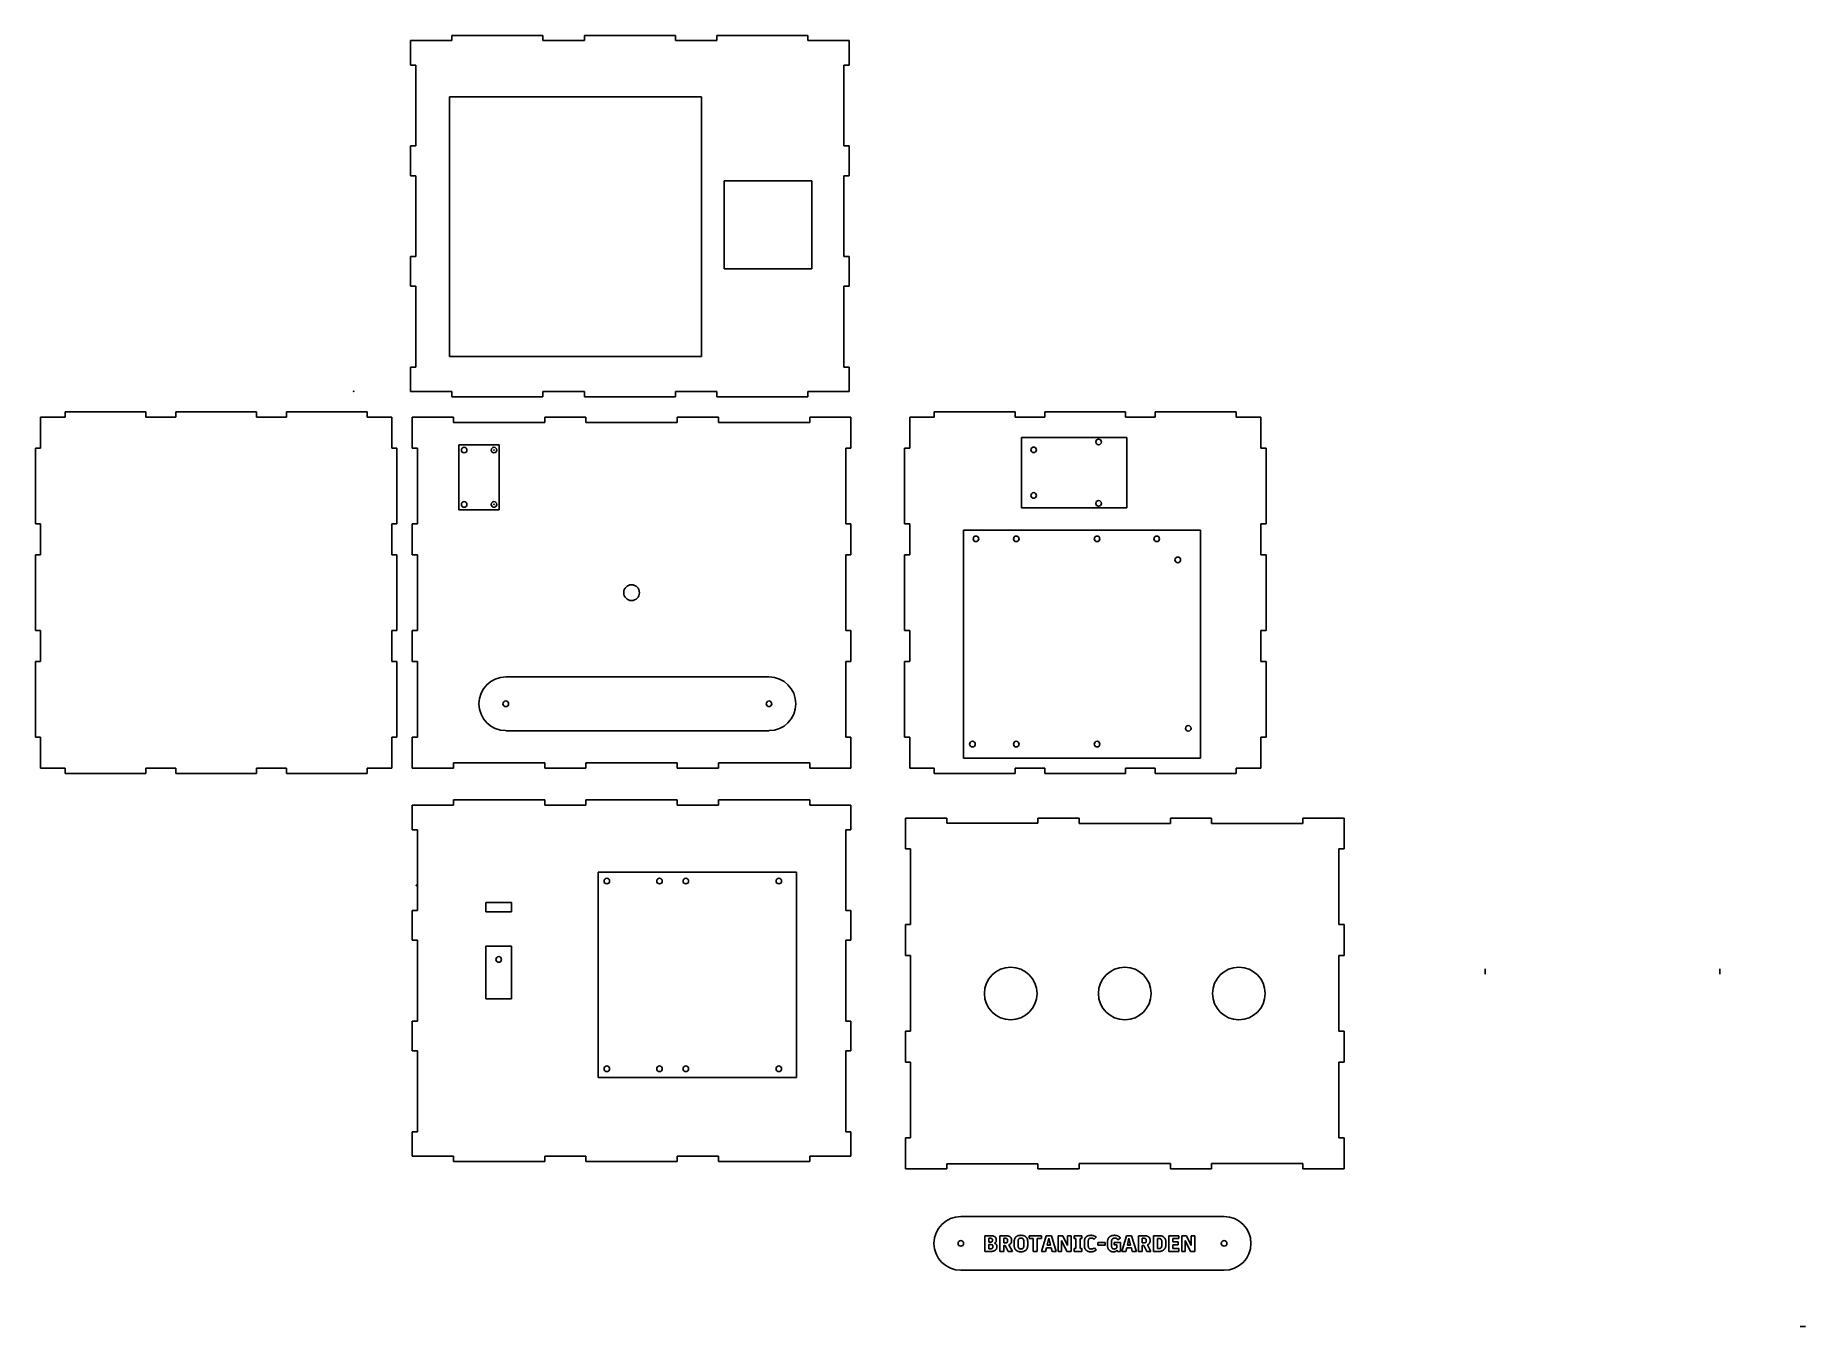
# Model space of a CAD drawing. Header units: millimetres. Extents: x -181 to 827, y -533 to 203.
import ezdxf

# ---------------------------------------------------------------- set-up
doc = ezdxf.new("R2010")
doc.units = ezdxf.units.MM
doc.header["$MEASUREMENT"] = 0
for name, color, linetype in [('full_view_2D v1_back', 7, 'Continuous'), ('full_view_2D v1_bottom', 7, 'Continuous'), ('full_view_2D v1_bottom v3_Sketch1', 7, 'Continuous'), ('full_view_2D v1_side', 7, 'Continuous'), ('full_view_2D v1_Sketch6', 7, 'Continuous'), ('full_view_2D v1_Sketch7', 7, 'Continuous'), ('full_view_2D v1_top', 7, 'Continuous')]:
    doc.layers.add(name, color=color, linetype=linetype)

msp = doc.modelspace()

# ---------------------------------------------------------------- linework, layer by layer
at = {"layer": 'full_view_2D v1_back'}
for p, q in [((33.4, -235.8), (33.4, -249.8)), ((57, -235.8), (33.4, -235.8)), ((36.4, -235.8), (36.4, -235.8)), ((57, -235.8), (57, -232.8)), ((57, -232.8), (108.9, -232.8)), ((108.9, -232.8), (108.9, -235.8)), ((108.9, -235.8), (132.4, -235.8)), ((132.4, -235.8), (132.4, -232.8)), ((132.4, -232.8), (184.4, -232.8)), ((184.4, -232.8), (184.4, -235.8)), ((184.4, -235.8), (207.9, -235.8)), ((207.9, -235.8), (207.9, -232.8)), ((207.9, -232.8), (259.9, -232.8)), ((259.9, -232.8), (259.9, -235.8)), ((259.9, -235.8), (283.4, -235.8)), ((283.4, -235.8), (283.4, -249.8)), ((33.4, -249.8), (36.4, -249.8)), ((36.4, -249.8), (36.4, -295.8)), ((283.4, -249.8), (280.4, -249.8)), ((283.4, -249.8), (280.4, -249.8)), ((280.4, -249.8), (280.4, -295.8)), ((139.3, -274), (252.3, -274)), ((139.3, -274), (144.3, -274)), ((139.3, -391), (139.3, -274)), ((139.3, -279), (139.3, -274)), ((252.3, -274), (252.3, -391)), ((75.4, -291.2), (89.9, -291.2)), ((75.4, -296.6), (75.4, -291.2)), ((89.9, -291.2), (89.9, -296.6)), ((36.4, -295.8), (33.4, -295.8)), ((33.4, -312.8), (33.4, -295.8)), ((89.9, -296.6), (75.4, -296.6)), ((280.4, -295.8), (283.4, -295.8)), ((283.4, -312.8), (283.4, -295.8)), ((33.4, -312.8), (36.4, -312.8)), ((36.4, -312.8), (36.4, -358.8)), ((75.4, -316.2), (89.9, -316.2)), ((75.4, -346.2), (75.4, -316.2)), ((89.9, -316.2), (89.9, -346.2)), ((283.4, -312.8), (280.4, -312.8)), ((280.4, -312.8), (280.4, -358.8)), ((644.7, -332), (644.7, -329)), ((778.4, -332), (778.4, -329)), ((89.9, -346.2), (75.4, -346.2)), ((36.4, -358.8), (33.4, -358.8)), ((33.4, -375.8), (33.4, -358.8)), ((280.4, -358.8), (283.4, -358.8)), ((283.4, -375.8), (283.4, -358.8)), ((33.4, -375.8), (36.4, -375.8)), ((36.4, -375.8), (36.4, -421.9)), ((280.4, -375.8), (280.4, -421.9)), ((283.4, -375.8), (280.4, -375.8)), ((252.3, -391), (139.3, -391)), ((36.4, -421.9), (33.4, -421.9)), ((33.4, -435.8), (33.4, -421.9)), ((280.4, -421.9), (283.4, -421.9)), ((283.4, -435.8), (283.4, -421.9)), ((33.4, -435.8), (57, -435.8)), ((57, -435.8), (57, -438.8)), ((57, -438.8), (108.9, -438.8)), ((108.9, -438.8), (108.9, -435.8)), ((108.9, -435.8), (132.4, -435.8)), ((132.4, -435.8), (132.4, -438.8)), ((132.4, -438.8), (184.4, -438.8)), ((184.4, -435.8), (207.9, -435.8)), ((184.4, -438.8), (184.4, -435.8)), ((207.9, -435.8), (207.9, -438.8)), ((207.9, -438.8), (259.9, -438.8)), ((259.9, -438.8), (259.9, -435.8)), ((259.9, -435.8), (283.4, -435.8)), ((827.3, -532.9), (824.3, -532.9))]:
    msp.add_line(p, q, dxfattribs=at)
for centre in [(144.3, -279), (174.3, -279), (189.3, -279), (242.3, -279), (82.7, -323.7), (144.3, -386), (174.3, -386), (189.3, -386), (242.3, -386)]:
    msp.add_circle(centre, 1.6, dxfattribs=at)
msp.add_point((0, 0), dxfattribs=at)
at = {"layer": 'full_view_2D v1_bottom'}
for p, q in [((314.4, -260.7), (314.4, -243.1)), ((314.4, -243.1), (338, -243.1)), ((338, -246.1), (338, -243.1)), ((389.9, -246.1), (338, -246.1)), ((389.9, -243.1), (389.9, -246.1)), ((389.9, -243.1), (413.4, -243.1)), ((413.4, -246.2), (413.4, -243.1)), ((465.4, -246.2), (413.4, -246.2)), ((465.4, -243.1), (465.4, -246.2)), ((465.4, -243.1), (488.9, -243.1)), ((488.9, -246.2), (488.9, -243.1)), ((540.9, -246.2), (488.9, -246.2)), ((540.9, -243.1), (540.9, -246.2)), ((540.9, -243.1), (562.9, -243.1)), ((562.9, -243.1), (564.4, -243.1)), ((564.4, -243.1), (564.4, -260.7)), ((314.4, -260.7), (317.4, -260.7)), ((317.4, -260.7), (317.4, -303.8)), ((561.4, -260.7), (561.4, -303.8)), ((564.4, -260.7), (561.4, -260.7)), ((317.4, -303.8), (314.4, -303.8)), ((314.4, -321.5), (314.4, -303.8)), ((561.4, -303.8), (564.4, -303.8)), ((564.4, -303.8), (564.4, -321.5)), ((314.4, -321.5), (317.4, -321.5)), ((317.4, -321.5), (317.4, -364.6)), ((561.4, -321.5), (561.4, -364.6)), ((564.4, -321.5), (561.4, -321.5)), ((317.4, -364.6), (314.4, -364.6)), ((314.4, -382.3), (314.4, -364.6)), ((561.4, -364.6), (564.4, -364.6)), ((564.4, -364.6), (564.4, -382.3)), ((314.4, -382.3), (317.4, -382.3)), ((317.4, -382.3), (317.4, -425.4)), ((564.4, -382.3), (561.4, -382.3)), ((561.4, -382.3), (561.4, -425.4)), ((317.4, -425.4), (314.4, -425.4)), ((314.4, -441.6), (314.4, -425.4)), ((561.4, -425.4), (564.4, -425.4)), ((564.4, -425.4), (564.4, -441.5)), ((314.4, -443.1), (314.4, -441.6)), ((338, -443.1), (314.4, -443.1)), ((389.9, -440.1), (338, -440.1)), ((338, -440.1), (338, -443.1)), ((389.9, -443.1), (389.9, -440.1)), ((413.4, -443.1), (389.9, -443.1)), ((413.4, -440), (413.4, -443.1)), ((465.4, -440), (413.4, -440)), ((465.4, -443.1), (465.4, -440)), ((488.9, -443.1), (465.4, -443.1)), ((488.9, -440), (488.9, -443.1)), ((540.9, -440), (488.9, -440)), ((540.9, -443.1), (540.9, -440)), ((564.4, -443.1), (540.9, -443.1)), ((564.4, -441.5), (564.4, -443.1)), ((346, -470.2), (496, -470.2)), ((359.7, -490.1), (359.7, -481.1)), ((359.7, -481.1), (362.9, -481.1)), ((362, -482.6), (362, -484.8)), ((362.8, -482.6), (362, -482.6)), ((364, -484), (364, -483.5)), ((366.2, -483.3), (366.2, -483.9)), ((368.2, -490.1), (368.2, -481.1)), ((368.2, -481.1), (371.6, -481.1)), ((371.5, -482.6), (370.5, -482.6)), ((370.5, -482.6), (370.5, -485.2)), ((372.6, -484.2), (372.6, -483.7)), ((374.9, -483.5), (374.9, -484.3)), ((384.9, -481.1), (391.9, -481.1)), ((384.9, -482.7), (384.9, -481.1)), ((387.3, -482.7), (384.9, -482.7)), ((387.3, -490.1), (387.3, -482.7)), ((391.9, -482.7), (389.5, -482.7)), ((389.5, -482.7), (389.5, -490.1)), ((391.9, -481.1), (391.9, -482.7)), ((392, -490.1), (394.6, -481.1)), ((394.6, -481.1), (397.6, -481.1)), ((396.1, -482.6), (395.2, -486.5)), ((397, -486.5), (396.1, -482.6)), ((397.6, -481.1), (400.3, -490.1)), ((401.5, -481.1), (404.1, -481.1)), ((401.5, -490.1), (401.5, -481.1)), ((406.3, -490.1), (403.4, -483.9)), ((403.4, -483.9), (403.4, -490.1)), ((404.1, -481.1), (406.8, -486.7)), ((406.8, -486.7), (406.8, -481.1)), ((406.8, -481.1), (408.8, -481.1)), ((408.8, -481.1), (408.8, -490.1)), ((410.5, -481.1), (415, -481.1)), ((410.5, -482.7), (410.5, -481.1)), ((411.6, -482.7), (410.5, -482.7)), ((411.6, -488.5), (411.6, -482.7)), ((415, -482.7), (413.9, -482.7)), ((413.9, -482.7), (413.9, -488.5)), ((415, -481.1), (415, -482.7)), ((423.1, -481.9), (422, -483.1)), ((436.9, -482.4), (435.5, -483.4)), ((437.7, -490.1), (440.3, -481.1)), ((440.3, -481.1), (443.3, -481.1)), ((441.8, -482.6), (440.9, -486.5)), ((442.7, -486.5), (441.8, -482.6)), ((443.3, -481.1), (446, -490.1)), ((447.2, -490.1), (447.2, -481.1)), ((447.2, -481.1), (450.6, -481.1)), ((450.4, -482.6), (449.4, -482.6)), ((449.4, -482.6), (449.4, -485.2)), ((451.6, -484.2), (451.6, -483.7)), ((453.8, -483.5), (453.8, -484.3)), ((455.7, -490.1), (455.7, -481.1)), ((455.7, -481.1), (459, -481.1)), ((458, -482.7), (458, -488.5)), ((458.9, -482.7), (458, -482.7)), ((464.6, -481.1), (470.2, -481.1)), ((464.6, -490.1), (464.6, -481.1)), ((470.2, -482.7), (466.8, -482.7)), ((466.8, -482.7), (466.8, -484.7)), ((470.2, -481.1), (470.2, -482.7)), ((472, -490.1), (472, -481.1)), ((472, -481.1), (474.6, -481.1)), ((473.9, -483.9), (473.9, -490.1)), ((476.8, -490.1), (473.9, -483.9)), ((474.6, -481.1), (477.3, -486.7)), ((477.3, -486.7), (477.3, -481.1)), ((477.3, -481.1), (479.3, -481.1)), ((479.3, -481.1), (479.3, -490.1)), ((362.9, -490.1), (359.7, -490.1)), ((362, -484.8), (362.9, -484.8)), ((363, -486.2), (362, -486.2)), ((362, -486.2), (362, -488.6)), ((362, -488.6), (362.9, -488.6)), ((364.3, -487.5), (364.3, -487.1)), ((365.1, -485.4), (365.1, -485.4)), ((366.5, -487.2), (366.5, -487.7)), ((370.5, -490.1), (368.2, -490.1)), ((370.5, -485.2), (371.4, -485.2)), ((370.5, -486.7), (370.5, -490.1)), ((371.3, -486.7), (370.5, -486.7)), ((373, -490.1), (371.3, -486.7)), ((375.4, -490.1), (373, -490.1)), ((373.4, -486.3), (375.4, -490.1)), ((376.4, -486.6), (376.4, -484.6)), ((378.6, -484.6), (378.6, -486.6)), ((381.9, -486.6), (381.9, -484.6)), ((384.1, -484.6), (384.1, -486.6)), ((389.5, -490.1), (387.3, -490.1)), ((394.3, -490.1), (392, -490.1)), ((394.8, -488.1), (394.3, -490.1)), ((397.5, -488.1), (394.8, -488.1)), ((395.2, -486.5), (397, -486.5)), ((398, -490.1), (397.5, -488.1)), ((400.3, -490.1), (398, -490.1)), ((403.4, -490.1), (401.5, -490.1)), ((408.8, -490.1), (406.3, -490.1)), ((410.5, -490.1), (410.5, -488.5)), ((410.5, -488.5), (411.6, -488.5)), ((415, -490.1), (410.5, -490.1)), ((413.9, -488.5), (415, -488.5)), ((415, -488.5), (415, -490.1)), ((416.4, -486.8), (416.4, -484.5)), ((418.6, -484.3), (418.6, -486.9)), ((422.2, -488), (423.1, -489.3)), ((424.1, -486.5), (424.1, -484.9)), ((424.1, -484.9), (428.2, -484.9)), ((428.2, -486.5), (424.1, -486.5)), ((428.2, -484.9), (428.2, -486.5)), ((429.6, -487.1), (429.6, -484.5)), ((431.9, -484.3), (431.9, -487.1)), ((433.3, -486.4), (433.3, -484.9)), ((433.3, -484.9), (437, -484.9)), ((434.8, -486.4), (433.3, -486.4)), ((434.8, -488), (434.8, -486.4)), ((435.3, -490.1), (435.1, -489.4)), ((437, -490.1), (435.3, -490.1)), ((437, -484.9), (437, -490.1)), ((440, -490.1), (437.7, -490.1)), ((440.5, -488.1), (440, -490.1)), ((443.2, -488.1), (440.5, -488.1)), ((440.9, -486.5), (442.7, -486.5)), ((443.7, -490.1), (443.2, -488.1)), ((446, -490.1), (443.7, -490.1)), ((449.4, -490.1), (447.2, -490.1)), ((449.4, -485.2), (450.4, -485.2)), ((450.3, -486.7), (449.4, -486.7)), ((449.4, -486.7), (449.4, -490.1)), ((451.9, -490.1), (450.3, -486.7)), ((454.3, -490.1), (451.9, -490.1)), ((452.3, -486.3), (454.3, -490.1)), ((458.7, -490.1), (455.7, -490.1)), ((458, -488.5), (458.7, -488.5)), ((460.5, -486.4), (460.5, -484.6)), ((462.8, -484.7), (462.8, -486.3)), ((470.2, -490.1), (464.6, -490.1)), ((466.8, -484.7), (469.9, -484.7)), ((466.8, -486.3), (466.8, -488.4)), ((469.9, -486.3), (466.8, -486.3)), ((466.8, -488.4), (470.2, -488.4)), ((469.9, -484.7), (469.9, -486.3)), ((470.2, -488.4), (470.2, -490.1)), ((473.9, -490.1), (472, -490.1)), ((479.3, -490.1), (476.8, -490.1)), ((346, -500.8), (496, -500.8))]:
    msp.add_line(p, q, dxfattribs=at)
for centre, radius in [((374.4, -343.1), 15), ((439.4, -343.1), 15), ((504.4, -343.1), 15), ((346, -485.5), 1.6), ((496, -485.5), 1.6)]:
    msp.add_circle(centre, radius, dxfattribs=at)
for centre, start, end in [((346, -485.5), 90, 270), ((496, -485.5), 270, 90)]:
    msp.add_arc(centre, 15.3, start, end, dxfattribs=at)
for points in [[(364, -483.5), (364, -482.6), (362.8, -482.6)], [(362.9, -481.1), (364.4, -481.1), (365.3, -481.7)], [(363.7, -484.6), (364, -484.4), (364, -484)], [(365.3, -481.7), (366.2, -482.3), (366.2, -483.3)], [(366.2, -483.9), (366.2, -484.5), (365.9, -484.9)], [(372.3, -482.9), (372, -482.6), (371.5, -482.6)], [(371.6, -481.1), (372.6, -481.1), (373.3, -481.4)], [(372.6, -483.7), (372.6, -483.1), (372.3, -482.9)], [(373.3, -481.4), (374.1, -481.7), (374.5, -482.2)], [(374.5, -482.2), (374.9, -482.8), (374.9, -483.5)], [(376.4, -484.6), (376.4, -483.5), (376.8, -482.6)], [(376.8, -482.6), (377.3, -481.8), (378.1, -481.3)], [(378.1, -481.3), (379, -480.9), (380.2, -480.9)], [(379, -483), (378.6, -483.5), (378.6, -484.6)], [(380.2, -482.5), (379.4, -482.5), (379, -483)], [(380.2, -480.9), (381.5, -480.9), (382.4, -481.3)], [(381.5, -483), (381, -482.5), (380.2, -482.5)], [(381.9, -484.6), (381.9, -483.5), (381.5, -483)], [(382.4, -481.3), (383.2, -481.8), (383.7, -482.6)], [(383.7, -482.6), (384.1, -483.5), (384.1, -484.6)], [(416.4, -484.5), (416.4, -483.4), (416.8, -482.6)], [(416.8, -482.6), (417.3, -481.8), (418.1, -481.3)], [(418.1, -481.3), (419, -480.9), (420.2, -480.9)], [(419, -482.9), (418.6, -483.4), (418.6, -484.3)], [(420.3, -482.5), (419.5, -482.5), (419, -482.9)], [(420.2, -480.9), (421.1, -480.9), (421.8, -481.2)], [(421.2, -482.6), (420.8, -482.5), (420.3, -482.5)], [(422, -483.1), (421.6, -482.8), (421.2, -482.6)], [(421.8, -481.2), (422.5, -481.4), (423.1, -481.9)], [(429.6, -484.5), (429.6, -483.4), (430.1, -482.6)], [(430.1, -482.6), (430.6, -481.8), (431.5, -481.3)], [(431.5, -481.3), (432.3, -480.9), (433.6, -480.9)], [(432.3, -483), (431.9, -483.4), (431.9, -484.3)], [(433.7, -482.5), (432.8, -482.5), (432.3, -483)], [(433.6, -480.9), (435.8, -480.9), (436.9, -482.4)], [(434.7, -482.7), (434.3, -482.5), (433.7, -482.5)], [(435.5, -483.4), (435.1, -482.9), (434.7, -482.7)], [(451.3, -482.9), (451, -482.6), (450.4, -482.6)], [(450.6, -481.1), (451.5, -481.1), (452.3, -481.4)], [(451.6, -483.7), (451.6, -483.1), (451.3, -482.9)], [(452.3, -481.4), (453, -481.7), (453.4, -482.2)], [(453.4, -482.2), (453.8, -482.8), (453.8, -483.5)], [(460.1, -483.2), (459.7, -482.7), (458.9, -482.7)], [(459, -481.1), (460.8, -481.1), (461.8, -482.1)], [(460.5, -484.6), (460.5, -483.7), (460.1, -483.2)], [(461.8, -482.1), (462.8, -483), (462.8, -484.7)], [(362.9, -484.8), (363.4, -484.8), (363.7, -484.6)], [(362.9, -488.6), (363.5, -488.6), (363.9, -488.3)], [(364.8, -489.8), (364, -490.1), (362.9, -490.1)], [(364.3, -487.1), (364.3, -486.2), (363, -486.2)], [(363.9, -488.3), (364.3, -488.1), (364.3, -487.5)], [(366.1, -488.9), (365.6, -489.5), (364.8, -489.8)], [(365.9, -484.9), (365.5, -485.2), (365.1, -485.4)], [(365.1, -485.4), (365.6, -485.5), (366.1, -486)], [(366.1, -486), (366.5, -486.4), (366.5, -487.2)], [(366.5, -487.7), (366.5, -488.4), (366.1, -488.9)], [(371.4, -485.2), (372, -485.2), (372.3, -485)], [(372.3, -485), (372.6, -484.7), (372.6, -484.2)], [(374.5, -485.5), (374.1, -486), (373.4, -486.3)], [(374.9, -484.3), (374.9, -484.9), (374.5, -485.5)], [(376.8, -488.6), (376.4, -487.7), (376.4, -486.6)], [(378.1, -489.8), (377.3, -489.4), (376.8, -488.6)], [(380.2, -490.3), (379, -490.3), (378.1, -489.8)], [(378.6, -486.6), (378.6, -487.6), (379, -488.2)], [(379, -488.2), (379.4, -488.7), (380.2, -488.7)], [(380.2, -488.7), (381, -488.7), (381.5, -488.2)], [(382.4, -489.8), (381.5, -490.3), (380.2, -490.3)], [(381.5, -488.2), (381.9, -487.6), (381.9, -486.6)], [(383.7, -488.6), (383.2, -489.4), (382.4, -489.8)], [(384.1, -486.6), (384.1, -487.7), (383.7, -488.6)], [(416.8, -488.7), (416.4, -487.9), (416.4, -486.8)], [(418.1, -489.9), (417.3, -489.4), (416.8, -488.7)], [(420.1, -490.3), (419, -490.3), (418.1, -489.9)], [(418.6, -486.9), (418.6, -488.7), (420.2, -488.7)], [(421.8, -490), (421, -490.3), (420.1, -490.3)], [(420.2, -488.7), (421.2, -488.7), (422.2, -488)], [(423.1, -489.3), (422.5, -489.7), (421.8, -490)], [(430.1, -488.8), (429.6, -488), (429.6, -487.1)], [(431.2, -489.9), (430.5, -489.5), (430.1, -488.8)], [(432.8, -490.3), (432, -490.3), (431.2, -489.9)], [(431.9, -487.1), (431.9, -487.9), (432.3, -488.3)], [(432.3, -488.3), (432.6, -488.7), (433.3, -488.7)], [(434.1, -490.1), (433.5, -490.3), (432.8, -490.3)], [(433.3, -488.7), (433.8, -488.7), (434.2, -488.5)], [(435.1, -489.4), (434.7, -489.8), (434.1, -490.1)], [(434.2, -488.5), (434.6, -488.3), (434.8, -488)], [(450.4, -485.2), (450.9, -485.2), (451.3, -485)], [(451.3, -485), (451.6, -484.7), (451.6, -484.2)], [(453.4, -485.5), (453.1, -486), (452.3, -486.3)], [(453.8, -484.3), (453.8, -484.9), (453.4, -485.5)], [(458.7, -488.5), (459.6, -488.5), (460.1, -488)], [(461.7, -489.1), (460.6, -490.1), (458.7, -490.1)], [(460.1, -488), (460.5, -487.5), (460.5, -486.4)], [(462.8, -486.3), (462.8, -488.1), (461.7, -489.1)]]:
    msp.add_open_spline(points, degree=2, dxfattribs=at)
msp.add_point((0, 0), dxfattribs=at)
at = {"layer": 'full_view_2D v1_bottom v3_Sketch1'}
for p, q in [((33.4, -14.7), (57, -14.7)), ((33.4, -32.4), (33.4, -14.7)), ((57, -17.7), (57, -14.7)), ((108.9, -17.7), (57, -17.7)), ((108.9, -14.7), (108.9, -17.7)), ((108.9, -14.7), (132.4, -14.7)), ((132.4, -17.8), (132.4, -14.7)), ((184.4, -17.8), (132.4, -17.8)), ((184.4, -14.7), (207.9, -14.7)), ((184.4, -14.7), (184.4, -17.8)), ((207.9, -17.8), (207.9, -14.7)), ((259.9, -17.8), (207.9, -17.8)), ((259.9, -14.7), (281.9, -14.7)), ((259.9, -14.7), (259.9, -17.8)), ((281.9, -14.7), (283.4, -14.7)), ((283.4, -14.7), (283.4, -32.4)), ((33.4, -32.4), (36.4, -32.4)), ((36.4, -32.4), (36.4, -75.5)), ((283.4, -32.4), (280.4, -32.4)), ((280.4, -32.4), (280.4, -75.5)), ((33.4, -93.2), (33.4, -75.5)), ((36.4, -75.5), (33.4, -75.5)), ((280.4, -75.5), (283.4, -75.5)), ((283.4, -75.5), (283.4, -93.2)), ((33.4, -93.2), (36.4, -93.2)), ((36.4, -93.2), (36.4, -136.3)), ((280.4, -93.2), (280.4, -136.3)), ((283.4, -93.2), (280.4, -93.2)), ((33.4, -153.9), (33.4, -136.3)), ((36.4, -136.3), (33.4, -136.3)), ((280.4, -136.3), (283.4, -136.3)), ((283.4, -136.3), (283.4, -153.9)), ((33.4, -153.9), (36.4, -153.9)), ((36.4, -153.9), (36.4, -197.1)), ((280.4, -153.9), (280.4, -197.1)), ((283.4, -153.9), (280.4, -153.9)), ((36.4, -197.1), (33.4, -197.1)), ((33.4, -213.2), (33.4, -197.1)), ((280.4, -197.1), (283.4, -197.1)), ((283.4, -197.1), (283.4, -213.2)), ((57, -211.7), (57, -214.7)), ((108.9, -211.7), (57, -211.7)), ((108.9, -214.7), (108.9, -211.7)), ((132.4, -211.6), (132.4, -214.7)), ((184.4, -211.6), (132.4, -211.6)), ((184.4, -214.7), (184.4, -211.6)), ((207.9, -211.6), (207.9, -214.7)), ((259.9, -211.6), (207.9, -211.6)), ((259.9, -214.7), (259.9, -211.6)), ((33.4, -214.7), (33.4, -213.2)), ((57, -214.7), (33.4, -214.7)), ((132.4, -214.7), (108.9, -214.7)), ((207.9, -214.7), (184.4, -214.7)), ((283.4, -214.7), (259.9, -214.7)), ((283.4, -213.2), (283.4, -214.7))]:
    msp.add_line(p, q, dxfattribs=at)
at = {"layer": 'full_view_2D v1_side'}
for p, q in [((330.8, -14.7), (316.9, -14.7)), ((316.9, -32.4), (316.9, -14.7)), ((330.8, -11.7), (330.8, -14.7)), ((376.9, -11.7), (330.8, -11.7)), ((376.9, -14.7), (376.9, -11.7)), ((376.9, -14.7), (393.8, -14.7)), ((439.9, -11.7), (393.8, -11.7)), ((393.8, -11.7), (393.8, -14.7)), ((439.9, -14.7), (439.9, -11.7)), ((456.8, -14.7), (439.9, -14.7)), ((456.8, -14.7), (456.8, -11.7)), ((456.8, -11.7), (502.9, -11.7)), ((502.9, -11.7), (502.9, -14.7)), ((502.9, -14.7), (516.9, -14.7)), ((516.9, -32.4), (516.9, -14.7)), ((380.5, -26.3), (387.5, -26.3)), ((380.5, -26.3), (440.5, -26.3)), ((380.5, -33.3), (380.5, -26.3)), ((380.5, -66.3), (380.5, -26.3)), ((380.5, -26.3), (424.5, -26.3)), ((440.5, -26.3), (440.5, -66.3)), ((316.9, -32.4), (313.9, -32.4)), ((313.9, -32.4), (313.9, -75.5)), ((516.9, -32.4), (519.9, -32.4)), ((519.9, -32.4), (519.9, -75.5)), ((380.5, -59.3), (380.5, -66.3)), ((440.5, -66.3), (380.5, -66.3)), ((380.5, -66.3), (387.5, -66.3)), ((313.9, -75.5), (316.9, -75.5)), ((316.9, -93.2), (316.9, -75.5)), ((347.6, -84, -0.4), (347.6, -79, -0.4)), ((347.6, -79, -0.4), (352.6, -79, -0.4)), ((347.6, -79, -0.4), (347.6, -209, -0.4)), ((482.6, -79, -0.4), (347.6, -79, -0.4)), ((482.6, -79, -0.4), (469.6, -79, -0.4)), ((482.6, -96, -0.4), (482.6, -79, -0.4)), ((482.6, -209, -0.4), (482.6, -79, -0.4)), ((516.9, -93.2), (516.9, -75.5)), ((519.9, -75.5), (516.9, -75.5)), ((316.9, -93.2), (313.9, -93.2)), ((313.9, -93.2), (313.9, -136.3)), ((516.9, -93.2), (519.9, -93.2)), ((519.9, -93.2), (519.9, -136.3)), ((313.9, -136.3), (316.9, -136.3)), ((316.9, -153.9), (316.9, -136.3)), ((516.9, -153.9), (516.9, -136.3)), ((519.9, -136.3), (516.9, -136.3)), ((316.9, -153.9), (313.9, -153.9)), ((313.9, -153.9), (313.9, -197.1)), ((516.9, -153.9), (519.9, -153.9)), ((519.9, -153.9), (519.9, -197.1)), ((313.9, -197.1), (316.9, -197.1)), ((316.9, -211.7), (316.9, -197.1)), ((347.6, -201, -0.4), (347.6, -209, -0.4)), ((482.6, -192, -0.4), (482.6, -209, -0.4)), ((516.9, -211.7), (516.9, -197.1)), ((519.9, -197.1), (516.9, -197.1)), ((316.9, -214.7), (316.9, -211.7)), ((347.6, -209, -0.4), (352.6, -209, -0.4)), ((347.6, -209, -0.4), (482.6, -209, -0.4)), ((482.6, -209, -0.4), (475.6, -209, -0.4)), ((516.9, -214.7), (516.9, -211.7)), ((330.8, -214.7), (316.9, -214.7)), ((330.8, -217.7), (330.8, -214.7)), ((376.9, -217.7), (330.8, -217.7)), ((393.8, -214.7), (376.9, -214.7)), ((376.9, -214.7), (393.8, -214.7)), ((376.9, -214.7), (376.9, -217.7)), ((393.8, -217.7), (393.8, -214.7)), ((439.9, -217.7), (393.8, -217.7)), ((439.9, -214.7), (439.9, -217.7)), ((456.8, -214.7), (439.9, -214.7)), ((456.8, -214.7), (456.8, -217.7)), ((456.8, -217.7), (502.9, -217.7)), ((502.9, -214.7), (516.9, -214.7)), ((502.9, -217.7), (502.9, -214.7))]:
    msp.add_line(p, q, dxfattribs=at)
for centre in [(424.5, -28.8), (387.5, -33.3), (387.5, -59.3), (424.5, -63.8), (354.6, -84, -0.4), (377.6, -84, -0.4), (423.6, -84, -0.4), (457.6, -84, -0.4), (469.6, -96, -0.4), (475.6, -192, -0.4), (352.6, -201, -0.4), (377.6, -201, -0.4), (423.6, -201, -0.4)]:
    msp.add_circle(centre, 1.6, dxfattribs=at)
msp.add_point((0, 0), dxfattribs=at)
at = {"layer": 'full_view_2D v1_Sketch6'}
for p, q in [((-178.3, -32.4), (-178.3, -14.7)), ((-164.3, -14.7), (-178.3, -14.7)), ((-164.3, -11.7), (-164.3, -14.7)), ((-118.3, -11.7), (-164.3, -11.7)), ((-118.3, -14.7), (-118.3, -11.7)), ((-118.3, -14.7), (-101.3, -14.7)), ((-55.3, -11.7), (-101.3, -11.7)), ((-101.3, -11.7), (-101.3, -14.7)), ((-55.3, -14.7), (-55.3, -11.7)), ((-38.3, -14.7), (-55.3, -14.7)), ((-38.3, -14.7), (-38.3, -11.7)), ((-38.3, -11.7), (7.7, -11.7)), ((7.7, -11.7), (7.7, -14.7)), ((7.7, -14.7), (21.7, -14.7)), ((21.7, -32.4), (21.7, -14.7)), ((-181.3, -32.4), (-181.3, -75.5)), ((-178.3, -32.4), (-181.3, -32.4)), ((21.7, -32.4), (24.7, -32.4)), ((24.7, -32.4), (24.7, -75.5)), ((-181.3, -75.5), (-178.3, -75.5)), ((-178.3, -93.2), (-178.3, -75.5)), ((21.7, -93.2), (21.7, -75.5)), ((24.7, -75.5), (21.7, -75.5)), ((-181.3, -93.2), (-181.3, -136.3)), ((-178.3, -93.2), (-181.3, -93.2)), ((21.7, -93.2), (24.7, -93.2)), ((24.7, -93.2), (24.7, -136.3)), ((-181.3, -136.3), (-178.3, -136.3)), ((-178.3, -153.9), (-178.3, -136.3)), ((21.7, -153.9), (21.7, -136.3)), ((24.7, -136.3), (21.7, -136.3)), ((-178.3, -153.9), (-181.3, -153.9)), ((-181.3, -153.9), (-181.3, -197.1)), ((21.7, -153.9), (24.7, -153.9)), ((24.7, -153.9), (24.7, -197.1)), ((-181.3, -197.1), (-178.3, -197.1)), ((-178.3, -211.7), (-178.3, -197.1)), ((24.7, -197.1), (21.7, -197.1)), ((21.7, -211.7), (21.7, -197.1)), ((-178.3, -214.7), (-178.3, -211.7)), ((21.7, -214.7), (21.7, -211.7)), ((-164.3, -214.7), (-178.3, -214.7)), ((-164.3, -217.7), (-164.3, -214.7)), ((-118.3, -217.7), (-164.3, -217.7)), ((-118.3, -214.7), (-101.3, -214.7)), ((-101.3, -214.7), (-118.3, -214.7)), ((-118.3, -214.7), (-118.3, -217.7)), ((-101.3, -217.7), (-101.3, -214.7)), ((-55.3, -217.7), (-101.3, -217.7)), ((-38.3, -214.7), (-55.3, -214.7)), ((-55.3, -214.7), (-55.3, -217.7)), ((-38.3, -214.7), (-38.3, -217.7)), ((-38.3, -217.7), (7.7, -217.7)), ((7.7, -214.7), (21.7, -214.7)), ((7.7, -217.7), (7.7, -214.7))]:
    msp.add_line(p, q, dxfattribs=at)
msp.add_point((0, 0), dxfattribs=at)
at = {"layer": 'full_view_2D v1_Sketch7'}
for p, q in [((56, 202.9), (56, 199.9)), ((107.9, 202.9), (56, 202.9)), ((107.9, 199.9), (107.9, 202.9)), ((131.5, 202.9), (131.5, 199.9)), ((183.4, 202.9), (131.5, 202.9)), ((183.4, 199.9), (183.4, 202.9)), ((206.9, 202.9), (206.9, 199.9)), ((258.9, 202.9), (206.9, 202.9)), ((258.9, 199.9), (258.9, 202.9)), ((32.4, 199.9), (32.4, 185.9)), ((56, 199.9), (32.4, 199.9)), ((131.5, 199.9), (107.9, 199.9)), ((206.9, 199.9), (183.4, 199.9)), ((282.4, 199.9), (258.9, 199.9)), ((282.4, 199.9), (282.4, 185.9)), ((35.4, 185.9), (32.4, 185.9)), ((35.4, 139.9), (35.4, 185.9)), ((279.4, 185.9), (282.4, 185.9)), ((279.4, 139.9), (279.4, 185.9)), ((198.3, 167.8), (54.6, 167.8)), ((54.6, 167.8), (54.6, 19.8)), ((198.3, 19.8), (198.3, 167.8)), ((32.4, 139.9), (32.4, 122.9)), ((32.4, 139.9), (35.4, 139.9)), ((282.4, 139.9), (279.4, 139.9)), ((282.4, 139.9), (282.4, 122.9)), ((35.4, 122.9), (32.4, 122.9)), ((35.4, 76.8), (35.4, 122.9)), ((279.4, 76.8), (279.4, 122.9)), ((279.4, 122.9), (282.4, 122.9)), ((211.1, 69.9), (211.1, 119.9)), ((211.1, 119.9), (261.1, 119.9)), ((261.1, 119.9), (261.1, 69.9)), ((32.4, 76.8), (35.4, 76.8)), ((32.4, 76.8), (32.4, 59.9)), ((282.4, 76.8), (279.4, 76.8)), ((282.4, 76.8), (282.4, 59.9)), ((261.1, 69.9), (211.1, 69.9)), ((35.4, 59.9), (32.4, 59.9)), ((35.4, 13.8), (35.4, 59.9)), ((279.4, 13.8), (279.4, 59.9)), ((279.4, 59.9), (282.4, 59.9)), ((32.4, 13.8), (35.4, 13.8)), ((35.4, 13.8), (32.4, 13.8)), ((32.4, -0.1), (32.4, 13.8)), ((54.6, 19.8), (198.3, 19.8)), ((282.4, 13.8), (279.4, 13.8)), ((282.4, -0.1), (282.4, 13.8)), ((56, -0.1), (32.4, -0.1)), ((56, -3.1), (56, -0.1)), ((107.9, -3.1), (56, -3.1)), ((107.9, -0.1), (107.9, -3.1)), ((131.5, -0.1), (107.9, -0.1)), ((131.5, -3.1), (131.5, -0.1)), ((183.4, -3.1), (131.5, -3.1)), ((183.4, -0.1), (183.4, -3.1)), ((206.9, -0.1), (183.4, -0.1)), ((206.9, -3.1), (206.9, -0.1)), ((258.9, -3.1), (206.9, -3.1)), ((258.9, -0.1), (258.9, -3.1)), ((258.9, -0.1), (282.4, -0.1)), ((279.4, -0.1), (279.4, -0.1))]:
    msp.add_line(p, q, dxfattribs=at)
msp.add_point((35.7, -281.5), dxfattribs=at)
at = {"layer": 'full_view_2D v1_top'}
for p, q in [((33.4, -14.7), (57, -14.7)), ((33.4, -32.4), (33.4, -14.7)), ((57, -17.7), (57, -14.7)), ((108.9, -17.7), (57, -17.7)), ((108.9, -14.7), (132.4, -14.7)), ((108.9, -14.7), (108.9, -17.7)), ((132.4, -17.8), (132.4, -14.7)), ((184.4, -17.8), (132.4, -17.8)), ((184.4, -14.7), (207.9, -14.7)), ((184.4, -14.7), (184.4, -17.8)), ((207.9, -17.8), (207.9, -14.7)), ((259.9, -17.8), (207.9, -17.8)), ((259.9, -14.7), (259.9, -17.8)), ((259.9, -14.7), (281.9, -14.7)), ((281.9, -14.7), (283.4, -14.7)), ((283.4, -14.7), (283.4, -32.4)), ((33.4, -32.4), (36.4, -32.4)), ((36.4, -32.4), (36.4, -75.5)), ((60, -67.4), (60, -30.4)), ((60, -30.4), (63, -30.4)), ((60, -30.4), (83, -30.4)), ((60, -33.4), (60, -30.4)), ((83, -30.4), (83, -67.4)), ((283.4, -32.4), (280.4, -32.4)), ((280.4, -32.4), (280.4, -75.5)), ((60, -64.4), (60, -67.4)), ((83, -67.4), (60, -67.4)), ((60, -67.4), (63, -67.4)), ((36.4, -75.5), (33.4, -75.5)), ((33.4, -93.2), (33.4, -75.5)), ((280.4, -75.5), (283.4, -75.5)), ((283.4, -75.5), (283.4, -93.2)), ((33.4, -93.2), (36.4, -93.2)), ((36.4, -93.2), (36.4, -136.3)), ((283.4, -93.2), (280.4, -93.2)), ((280.4, -93.2), (280.4, -136.3)), ((36.4, -136.3), (33.4, -136.3)), ((33.4, -153.9), (33.4, -136.3)), ((280.4, -136.3), (283.4, -136.3)), ((283.4, -136.3), (283.4, -153.9)), ((33.4, -153.9), (36.4, -153.9)), ((36.4, -153.9), (36.4, -197.1)), ((280.4, -153.9), (280.4, -197.1)), ((283.4, -153.9), (280.4, -153.9)), ((86.7, -162.7), (236.7, -162.7)), ((33.4, -213.2), (33.4, -197.1)), ((36.4, -197.1), (33.4, -197.1)), ((236.7, -193.4), (86.7, -193.4)), ((280.4, -197.1), (283.4, -197.1)), ((283.4, -197.1), (283.4, -213.2)), ((57, -211.7), (57, -214.7)), ((108.9, -211.7), (57, -211.7)), ((108.9, -214.7), (108.9, -211.7)), ((132.4, -211.6), (132.4, -214.7)), ((184.4, -211.6), (132.4, -211.6)), ((184.4, -214.7), (184.4, -211.6)), ((207.9, -211.6), (207.9, -214.7)), ((259.9, -211.6), (207.9, -211.6)), ((259.9, -214.7), (259.9, -211.6)), ((33.4, -214.7), (33.4, -213.2)), ((57, -214.7), (33.4, -214.7)), ((132.4, -214.7), (108.9, -214.7)), ((207.9, -214.7), (184.4, -214.7)), ((283.4, -214.7), (259.9, -214.7)), ((283.4, -213.2), (283.4, -214.7))]:
    msp.add_line(p, q, dxfattribs=at)
for centre, radius in [((63, -33.4), 1.6), ((80, -33.4), 1.6), ((63, -64.4), 1.6), ((80, -64.4), 1.6), ((158.4, -114.7), 4.5), ((86.7, -178), 1.6), ((236.7, -178), 1.6)]:
    msp.add_circle(centre, radius, dxfattribs=at)
for centre, start, end in [((86.7, -178), 90, 270), ((236.7, -178), 270, 90)]:
    msp.add_arc(centre, 15.3, start, end, dxfattribs=at)
for p in [(0, 0), (80, -33.4), (80, -64.4)]:
    msp.add_point(p, dxfattribs=at)

doc.saveas('drawing.dxf')
